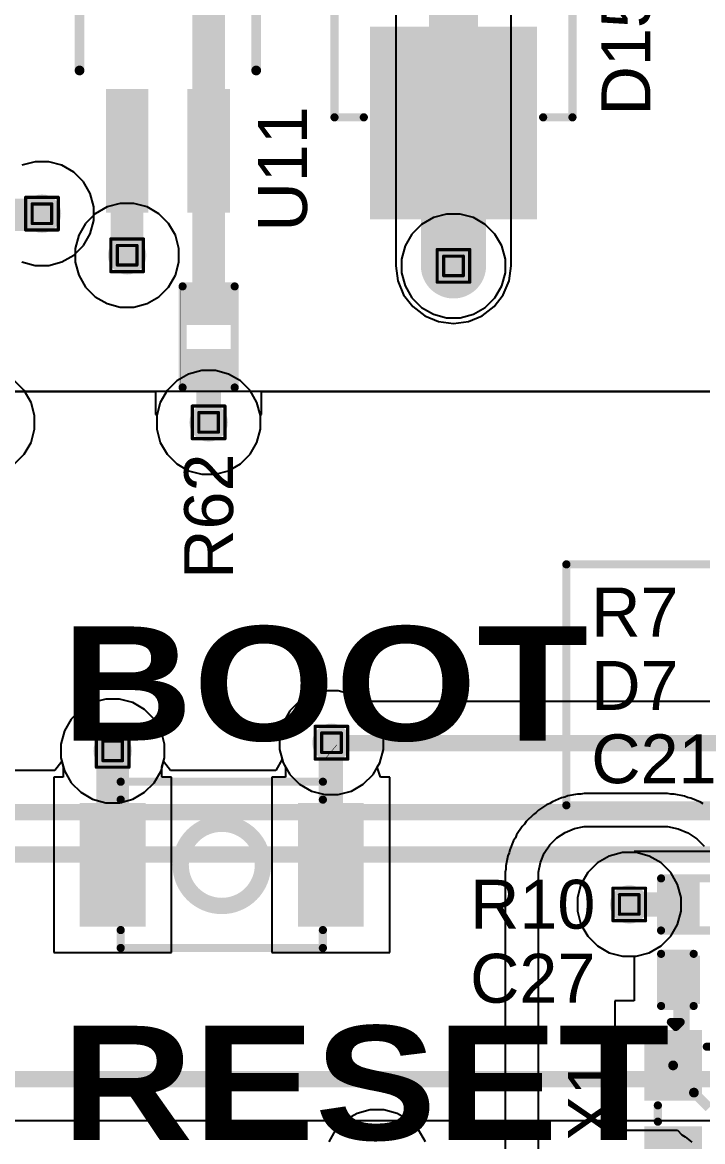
# Model space of a CAD drawing. Header units: inches. Extents: x -5 to 230, y -4 to 159.
# Drawn here: x 6.49 to 17.09, y 35.81 to 53.25 of the extents above; entities that cross this region are included whole.
import ezdxf

# ---------------------------------------------------------------- set-up
doc = ezdxf.new("R2010")
doc.units = ezdxf.units.IN
for name, color, linetype in [('Bottom Layer', 5, 'Continuous'), ('Drill Drawing', 1, 'Continuous'), ('Layer 1', 16, 'Continuous'), ('Layer 2', 76, 'Continuous'), ('Top Layer', 1, 'Continuous'), ('Top Overlay', 2, 'Continuous'), ('Top Paste', 8, 'Continuous'), ('Top Solder', 216, 'Continuous'), ('Via Holes', 16, 'Continuous')]:
    doc.layers.add(name, color=color, linetype=linetype)
doc.styles.add('Arial', font='', dxfattribs={"height": 0.2})
doc.styles.add('Arial Black_Bold', font='', dxfattribs={"height": 0.2})
doc.styles.get('Arial').set_extended_font_data('Arial')
doc.styles.get('Arial Black_Bold').set_extended_font_data('Arial Black', bold=True)

# ---------------------------------------------------------------- blocks, each defined once
blk = doc.blocks.new('SMD2016_4P_48')
at = {"layer": 'Top Layer'}
for points in [[(-1.25, 0.2), (-1.25, 1), (-0.25, 1), (-0.25, 0.2)], [(0.25, 0.2), (0.25, 1), (1.25, 1), (1.25, 0.2)], [(-1.25, -1), (-1.25, -0.2), (-0.25, -0.2), (-0.25, -1)], [(0.25, -1), (0.25, -0.2), (1.25, -0.2), (1.25, -1)]]:
    blk.add_hatch(color=1, dxfattribs=at).paths.add_polyline_path(points)
at = {"layer": 'Top Paste'}
for points in [[(-1.25, 0.2), (-1.25, 1), (-0.25, 1), (-0.25, 0.2)], [(0.25, 0.2), (0.25, 1), (1.25, 1), (1.25, 0.2)], [(-1.25, -1), (-1.25, -0.2), (-0.25, -0.2), (-0.25, -1)], [(0.25, -1), (0.25, -0.2), (1.25, -0.2), (1.25, -1)]]:
    blk.add_hatch(color=8, dxfattribs=at).paths.add_polyline_path(points)
at = {"layer": 'Top Solder'}
for points in [[(-1.301, 0.149), (-1.301, 1.051), (-0.199, 1.051), (-0.199, 0.149)], [(0.199, 0.149), (0.199, 1.051), (1.301, 1.051), (1.301, 0.149)], [(-1.301, -1.051), (-1.301, -0.149), (-0.199, -0.149), (-0.199, -1.051)], [(0.199, -1.051), (0.199, -0.149), (1.301, -0.149), (1.301, -1.051)]]:
    blk.add_hatch(color=216, dxfattribs=at).paths.add_polyline_path(points)
at = {"layer": 'Top Overlay', "const_width": 0.127}
for points in [[(0.127, 0.838), (-0.127, 0.838)], [(-1.041, -0.076), (-1.041, 0.076)], [(1.041, -0.076), (1.041, 0.076)], [(-1.349, -0.559), (-1.425, -0.483)], [(-1.425, -0.635), (-1.425, -0.483)], [(-1.425, -0.635), (-1.349, -0.559)], [(0.127, -0.838), (-0.127, -0.838)]]:
    blk.add_lwpolyline(points, dxfattribs=at)
at = {"layer": 'Top Overlay', "const_width": 0.0635}
for points in [[(-0.159, 0.838, 1), (-0.095, 0.838, 1)], [(0.095, 0.838, 1), (0.159, 0.838, 1)], [(-1.073, 0.076, 1), (-1.01, 0.076, 1)], [(1.01, 0.076, 1), (1.073, 0.076, 1)], [(-1.073, -0.076, 1), (-1.01, -0.076, 1)], [(1.01, -0.076, 1), (1.073, -0.076, 1)], [(-1.457, -0.483, 1), (-1.393, -0.483, 1)], [(-1.457, -0.483, 1), (-1.393, -0.483, 1)], [(-1.38, -0.559, 1), (-1.317, -0.559, 1)], [(-1.38, -0.559, 1), (-1.317, -0.559, 1)], [(-1.457, -0.635, 1), (-1.393, -0.635, 1)], [(-1.457, -0.635, 1), (-1.393, -0.635, 1)], [(-0.159, -0.838, 1), (-0.095, -0.838, 1)], [(0.095, -0.838, 1), (0.159, -0.838, 1)]]:
    blk.add_lwpolyline(points, format="xyb", close=True, dxfattribs=at)
blk = doc.blocks.new('SOIC_4_175____65')
at = {"layer": 'Top Layer'}
for points in [[(-2.31, 0.915), (-2.31, 0.355), (-4.137, 0.355), (-4.137, 0.915)], [(4.137, 0.915), (4.137, 0.355), (2.31, 0.355), (2.31, 0.915)], [(-2.31, -0.355), (-2.31, -0.915), (-4.137, -0.915), (-4.137, -0.355)], [(4.137, -0.355), (4.137, -0.915), (2.31, -0.915), (2.31, -0.355)]]:
    blk.add_hatch(color=1, dxfattribs=at).paths.add_polyline_path(points)
at = {"layer": 'Top Paste'}
for points in [[(-2.31, 0.915), (-2.31, 0.355), (-4.137, 0.355), (-4.137, 0.915)], [(4.137, 0.915), (4.137, 0.355), (2.31, 0.355), (2.31, 0.915)], [(-2.31, -0.355), (-2.31, -0.915), (-4.137, -0.915), (-4.137, -0.355)], [(4.137, -0.355), (4.137, -0.915), (2.31, -0.915), (2.31, -0.355)]]:
    blk.add_hatch(color=8, dxfattribs=at).paths.add_polyline_path(points)
at = {"layer": 'Top Solder'}
for points in [[(-2.259, 0.966), (-2.259, 0.304), (-4.188, 0.304), (-4.188, 0.966)], [(4.188, 0.966), (4.188, 0.304), (2.259, 0.304), (2.259, 0.966)], [(-2.259, -0.304), (-2.259, -0.966), (-4.188, -0.966), (-4.188, -0.304)], [(4.188, -0.304), (4.188, -0.966), (2.259, -0.966), (2.259, -0.304)]]:
    blk.add_hatch(color=216, dxfattribs=at).paths.add_polyline_path(points)
at = {"layer": 'Top Overlay'}
for points, const_width in [([(1.971, 1.376), (-1.971, 1.376)], 0.152), ([(-4.341, 0.66), (-4.468, 0.787)], 0.254), ([(-4.468, 0.533), (-4.468, 0.787)], 0.254), ([(-4.468, 0.533), (-4.341, 0.66)], 0.254), ([(1.971, -1.376), (-1.971, -1.376)], 0.152)]:
    blk.add_lwpolyline(points, dxfattribs=dict(at, const_width=const_width))
for points, const_width in [([(-2.009, 1.376, 1), (-1.933, 1.376, 1)], 0.0762), ([(1.933, 1.376, 1), (2.009, 1.376, 1)], 0.0762), ([(-4.532, 0.787, 1), (-4.405, 0.787, 1)], 0.127), ([(-4.532, 0.787, 1), (-4.405, 0.787, 1)], 0.127), ([(-4.405, 0.66, 1), (-4.278, 0.66, 1)], 0.127), ([(-4.405, 0.66, 1), (-4.278, 0.66, 1)], 0.127), ([(-4.532, 0.533, 1), (-4.405, 0.533, 1)], 0.127), ([(-4.532, 0.533, 1), (-4.405, 0.533, 1)], 0.127), ([(-2.009, -1.376, 1), (-1.933, -1.376, 1)], 0.0762), ([(1.933, -1.376, 1), (2.009, -1.376, 1)], 0.0762)]:
    blk.add_lwpolyline(points, format="xyb", close=True, dxfattribs=dict(at, const_width=const_width))
blk = doc.blocks.new('B3U_1000P_77')
at = {"layer": 'Top Layer'}
for points in [[(-2.11, 0.86), (-1.29, 0.86), (-1.29, -0.86), (-2.11, -0.86)], [(1.29, 0.86), (2.11, 0.86), (2.11, -0.86), (1.29, -0.86)]]:
    blk.add_hatch(color=1, dxfattribs=at).paths.add_polyline_path(points)
at = {"layer": 'Top Paste'}
for points in [[(-2.11, 0.86), (-1.29, 0.86), (-1.29, -0.86), (-2.11, -0.86)], [(1.29, 0.86), (2.11, 0.86), (2.11, -0.86), (1.29, -0.86)]]:
    blk.add_hatch(color=8, dxfattribs=at).paths.add_polyline_path(points)
at = {"layer": 'Top Solder'}
for points in [[(-2.212, 0.962), (-1.188, 0.962), (-1.188, -0.962), (-2.212, -0.962)], [(1.188, 0.962), (2.212, 0.962), (2.212, -0.962), (1.188, -0.962)]]:
    blk.add_hatch(color=216, dxfattribs=at).paths.add_polyline_path(points)
at = {"layer": 'Top Overlay', "const_width": 0.127}
for points in [[(1.575, 1.295), (-1.575, 1.295)], [(-1.575, 1.295), (-1.575, 1.016)], [(1.575, 1.295), (1.575, 1.016)], [(-1.575, -1.016), (-1.575, -1.295)], [(1.575, -1.016), (1.575, -1.295)], [(1.575, -1.295), (-1.575, -1.295)]]:
    blk.add_lwpolyline(points, dxfattribs=at)
at = {"layer": 'Top Overlay'}
for points, const_width in [([(-1.607, 1.295, 1), (-1.543, 1.295, 1)], 0.0635), ([(-1.607, 1.295, 1), (-1.543, 1.295, 1)], 0.0635), ([(1.543, 1.295, 1), (1.607, 1.295, 1)], 0.0635), ([(1.543, 1.295, 1), (1.607, 1.295, 1)], 0.0635), ([(-1.607, 1.016, 1), (-1.543, 1.016, 1)], 0.0635), ([(1.543, 1.016, 1), (1.607, 1.016, 1)], 0.0635), ([(0.641, 0, 1), (-0.641, 0, 1)], 0.254), ([(-0.705, 0, 1), (-0.578, 0, 1)], 0.127), ([(0.578, 0, 1), (0.705, 0, 1)], 0.127), ([(-1.607, -1.016, 1), (-1.543, -1.016, 1)], 0.0635), ([(1.543, -1.016, 1), (1.607, -1.016, 1)], 0.0635), ([(-1.607, -1.295, 1), (-1.543, -1.295, 1)], 0.0635), ([(-1.607, -1.295, 1), (-1.543, -1.295, 1)], 0.0635), ([(1.543, -1.295, 1), (1.607, -1.295, 1)], 0.0635), ([(1.543, -1.295, 1), (1.607, -1.295, 1)], 0.0635)]:
    blk.add_lwpolyline(points, format="xyb", close=True, dxfattribs=dict(at, const_width=const_width))
blk = doc.blocks.new('R___0402_118')
at = {"layer": 'Top Layer'}
for points in [[(-0.699, -0.318), (-0.699, 0.317), (-0.241, 0.317), (-0.241, -0.318)], [(0.241, -0.318), (0.241, 0.317), (0.699, 0.317), (0.699, -0.318)]]:
    blk.add_hatch(color=1, dxfattribs=at).paths.add_polyline_path(points)
at = {"layer": 'Top Paste'}
for points in [[(-0.699, -0.318), (-0.699, 0.317), (-0.241, 0.317), (-0.241, -0.318)], [(0.241, -0.318), (0.241, 0.317), (0.699, 0.317), (0.699, -0.318)]]:
    blk.add_hatch(color=8, dxfattribs=at).paths.add_polyline_path(points)
at = {"layer": 'Top Solder'}
for points in [[(-0.754, -0.373), (-0.754, 0.373), (-0.186, 0.373), (-0.186, -0.373)], [(0.186, -0.373), (0.186, 0.373), (0.754, 0.373), (0.754, -0.373)]]:
    blk.add_hatch(color=216, dxfattribs=at).paths.add_polyline_path(points)
at = {"layer": 'Top Overlay'}
for points, const_width in [([(0.787, 0.406), (-0.787, 0.406)], 0.127), ([(-0.787, -0.406), (-0.787, 0.406)], 0.127), ([(0.787, -0.406), (0.787, 0.406)], 0.127), ([(0.787, -0.406), (-0.787, -0.406)], 0.127), ([(0.813, -0.432), (-0.813, -0.432)], 0.00323)]:
    blk.add_lwpolyline(points, dxfattribs=dict(at, const_width=const_width))
for points, const_width in [([(-0.819, 0.406, 1), (-0.756, 0.406, 1)], 0.0635), ([(-0.819, 0.406, 1), (-0.756, 0.406, 1)], 0.0635), ([(0.756, 0.406, 1), (0.819, 0.406, 1)], 0.0635), ([(0.756, 0.406, 1), (0.819, 0.406, 1)], 0.0635), ([(-0.819, -0.406, 1), (-0.756, -0.406, 1)], 0.0635), ([(-0.819, -0.406, 1), (-0.756, -0.406, 1)], 0.0635), ([(0.756, -0.406, 1), (0.819, -0.406, 1)], 0.0635), ([(0.756, -0.406, 1), (0.819, -0.406, 1)], 0.0635), ([(-0.814, -0.432, 1), (-0.812, -0.432, 1)], 0.00161), ([(0.812, -0.432, 1), (0.814, -0.432, 1)], 0.00161)]:
    blk.add_lwpolyline(points, format="xyb", close=True, dxfattribs=dict(at, const_width=const_width))
blk = doc.blocks.new('R___0402_170')
at = {"layer": 'Top Layer'}
for points in [[(-0.699, -0.318), (-0.699, 0.318), (-0.241, 0.318), (-0.241, -0.318)], [(0.241, -0.318), (0.241, 0.318), (0.699, 0.318), (0.699, -0.318)]]:
    blk.add_hatch(color=1, dxfattribs=at).paths.add_polyline_path(points)
at = {"layer": 'Top Paste'}
for points in [[(-0.699, -0.318), (-0.699, 0.318), (-0.241, 0.318), (-0.241, -0.318)], [(0.241, -0.318), (0.241, 0.318), (0.699, 0.318), (0.699, -0.318)]]:
    blk.add_hatch(color=8, dxfattribs=at).paths.add_polyline_path(points)
at = {"layer": 'Top Solder'}
for points in [[(-0.754, -0.373), (-0.754, 0.373), (-0.186, 0.373), (-0.186, -0.373)], [(0.186, -0.373), (0.186, 0.373), (0.754, 0.373), (0.754, -0.373)]]:
    blk.add_hatch(color=216, dxfattribs=at).paths.add_polyline_path(points)
at = {"layer": 'Top Overlay'}
for points, const_width in [([(0.787, 0.406), (-0.787, 0.406)], 0.127), ([(-0.787, 0.406), (-0.787, -0.406)], 0.127), ([(0.787, 0.406), (0.787, -0.406)], 0.127), ([(0.787, -0.406), (-0.787, -0.406)], 0.127), ([(0.813, -0.432), (-0.813, -0.432)], 0.00323)]:
    blk.add_lwpolyline(points, dxfattribs=dict(at, const_width=const_width))
for points, const_width in [([(-0.819, 0.406, 1), (-0.756, 0.406, 1)], 0.0635), ([(-0.819, 0.406, 1), (-0.756, 0.406, 1)], 0.0635), ([(0.756, 0.406, 1), (0.819, 0.406, 1)], 0.0635), ([(0.756, 0.406, 1), (0.819, 0.406, 1)], 0.0635), ([(-0.819, -0.406, 1), (-0.756, -0.406, 1)], 0.0635), ([(-0.819, -0.406, 1), (-0.756, -0.406, 1)], 0.0635), ([(0.756, -0.406, 1), (0.819, -0.406, 1)], 0.0635), ([(0.756, -0.406, 1), (0.819, -0.406, 1)], 0.0635), ([(-0.814, -0.432, 1), (-0.812, -0.432, 1)], 0.00161), ([(0.812, -0.432, 1), (0.814, -0.432, 1)], 0.00161)]:
    blk.add_lwpolyline(points, format="xyb", close=True, dxfattribs=dict(at, const_width=const_width))
blk = doc.blocks.new('SMB__206')
at = {"layer": 'Top Layer'}
for points in [[(-3.7, -1.2), (-3.7, 1.2), (-0.9, 1.2), (-0.9, -1.2)], [(0.9, -1.2), (0.9, 1.2), (3.7, 1.2), (3.7, -1.2)]]:
    blk.add_hatch(color=1, dxfattribs=at).paths.add_polyline_path(points)
at = {"layer": 'Top Overlay'}
for points in [[(2.59, 1.245), (4.826, 1.245), (4.826, 1.905), (2.59, 1.905)], [(3.733, -1.651), (4.826, -1.651), (4.826, 1.346), (3.733, 1.346)], [(2.59, -1.905), (4.826, -1.905), (4.826, -1.245), (2.59, -1.245)]]:
    blk.add_hatch(color=2, dxfattribs=at).paths.add_polyline_path(points)
at = {"layer": 'Top Paste'}
for points in [[(-3.7, -1.2), (-3.7, 1.2), (-0.9, 1.2), (-0.9, -1.2)], [(0.9, -1.2), (0.9, 1.2), (3.7, 1.2), (3.7, -1.2)]]:
    blk.add_hatch(color=8, dxfattribs=at).paths.add_polyline_path(points)
at = {"layer": 'Top Solder'}
for points in [[(-3.802, -1.302), (-3.802, 1.302), (-0.798, 1.302), (-0.798, -1.302)], [(0.798, -1.302), (0.798, 1.302), (3.802, 1.302), (3.802, -1.302)]]:
    blk.add_hatch(color=216, dxfattribs=at).paths.add_polyline_path(points)
at = {"layer": 'Top Overlay', "const_width": 0.127}
for points in [[(-2.21, 1.854), (-2.21, 1.397)], [(-2.21, 1.854), (2.591, 1.854)], [(-2.21, -1.397), (-2.21, -1.854)], [(-2.21, -1.854), (2.591, -1.854)]]:
    blk.add_lwpolyline(points, dxfattribs=at)
at = {"layer": 'Top Overlay', "const_width": 0.0635}
for points in [[(-2.242, 1.854, 1), (-2.178, 1.854, 1)], [(-2.242, 1.854, 1), (-2.178, 1.854, 1)], [(2.559, 1.854, 1), (2.623, 1.854, 1)], [(-2.242, 1.397, 1), (-2.178, 1.397, 1)], [(-2.242, -1.397, 1), (-2.178, -1.397, 1)], [(-2.242, -1.854, 1), (-2.178, -1.854, 1)], [(-2.242, -1.854, 1), (-2.178, -1.854, 1)], [(2.559, -1.854, 1), (2.623, -1.854, 1)]]:
    blk.add_lwpolyline(points, format="xyb", close=True, dxfattribs=at)
blk = doc.blocks.new('C___0402_236')
at = {"layer": 'Top Layer'}
for points in [[(-0.699, -0.318), (-0.699, 0.318), (-0.241, 0.318), (-0.241, -0.318)], [(0.241, -0.318), (0.241, 0.318), (0.699, 0.318), (0.699, -0.318)]]:
    blk.add_hatch(color=1, dxfattribs=at).paths.add_polyline_path(points)
at = {"layer": 'Top Paste'}
for points in [[(-0.699, -0.318), (-0.699, 0.318), (-0.241, 0.318), (-0.241, -0.318)], [(0.241, -0.318), (0.241, 0.318), (0.699, 0.318), (0.699, -0.318)]]:
    blk.add_hatch(color=8, dxfattribs=at).paths.add_polyline_path(points)
at = {"layer": 'Top Solder'}
for points in [[(-0.758, -0.377), (-0.758, 0.377), (-0.181, 0.377), (-0.181, -0.377)], [(0.181, -0.377), (0.181, 0.377), (0.758, 0.377), (0.758, -0.377)]]:
    blk.add_hatch(color=216, dxfattribs=at).paths.add_polyline_path(points)
at = {"layer": 'Top Overlay', "const_width": 0.127}
for points in [[(-0.787, 0.406), (-0.787, -0.406)], [(-0.279, 0.406), (-0.787, 0.406)], [(0.787, 0.406), (0.279, 0.406)], [(0.787, 0.406), (0.787, -0.406)], [(-0.279, -0.406), (-0.787, -0.406)], [(0.787, -0.406), (0.279, -0.406)]]:
    blk.add_lwpolyline(points, dxfattribs=at)
at = {"layer": 'Top Overlay', "const_width": 0.0635}
for points in [[(-0.819, 0.406, 1), (-0.756, 0.406, 1)], [(-0.819, 0.406, 1), (-0.756, 0.406, 1)], [(-0.311, 0.406, 1), (-0.248, 0.406, 1)], [(0.248, 0.406, 1), (0.311, 0.406, 1)], [(0.756, 0.406, 1), (0.819, 0.406, 1)], [(0.756, 0.406, 1), (0.819, 0.406, 1)], [(-0.819, -0.406, 1), (-0.756, -0.406, 1)], [(-0.819, -0.406, 1), (-0.756, -0.406, 1)], [(-0.311, -0.406, 1), (-0.248, -0.406, 1)], [(0.248, -0.406, 1), (0.311, -0.406, 1)], [(0.756, -0.406, 1), (0.819, -0.406, 1)], [(0.756, -0.406, 1), (0.819, -0.406, 1)]]:
    blk.add_lwpolyline(points, format="xyb", close=True, dxfattribs=at)

msp = doc.modelspace()

# ---------------------------------------------------------------- hatches: boundary and pattern name
at = {"layer": 'Bottom Layer'}
h = msp.add_hatch(color=5, dxfattribs=at)
edge = h.paths.add_edge_path()
edge.add_arc((6.792, 50.268), 0.3, 0, 360)
h = msp.add_hatch(color=5, dxfattribs=at)
edge = h.paths.add_edge_path()
edge.add_arc((8.119, 49.619), 0.3, 0, 360)
h = msp.add_hatch(color=5, dxfattribs=at)
edge = h.paths.add_edge_path()
edge.add_arc((13.204, 49.454), 0.3, 0, 360)
h = msp.add_hatch(color=5, dxfattribs=at)
edge = h.paths.add_edge_path()
edge.add_arc((9.389, 47.015), 0.3, 0, 360)
h = msp.add_hatch(color=5, dxfattribs=at)
edge = h.paths.add_edge_path()
edge.add_arc((11.303, 42.024), 0.3, 0, 360)
h = msp.add_hatch(color=5, dxfattribs=at)
edge = h.paths.add_edge_path()
edge.add_arc((7.894, 41.897), 0.3, 0, 360)
h = msp.add_hatch(color=5, dxfattribs=at)
edge = h.paths.add_edge_path()
edge.add_arc((15.942, 39.504), 0.3, 0, 360)
at = {"layer": 'Layer 1'}
h = msp.add_hatch(color=16, dxfattribs=at)
edge = h.paths.add_edge_path()
edge.add_arc((6.792, 50.268), 0.3, 0, 360)
h = msp.add_hatch(color=16, dxfattribs=at)
edge = h.paths.add_edge_path()
edge.add_arc((8.119, 49.619), 0.3, 0, 360)
h = msp.add_hatch(color=16, dxfattribs=at)
edge = h.paths.add_edge_path()
edge.add_arc((13.204, 49.454), 0.3, 0, 360)
h = msp.add_hatch(color=16, dxfattribs=at)
edge = h.paths.add_edge_path()
edge.add_arc((9.389, 47.015), 0.3, 0, 360)
h = msp.add_hatch(color=16, dxfattribs=at)
edge = h.paths.add_edge_path()
edge.add_arc((11.303, 42.024), 0.3, 0, 360)
h = msp.add_hatch(color=16, dxfattribs=at)
edge = h.paths.add_edge_path()
edge.add_arc((7.894, 41.897), 0.3, 0, 360)
h = msp.add_hatch(color=16, dxfattribs=at)
edge = h.paths.add_edge_path()
edge.add_arc((15.942, 39.504), 0.3, 0, 360)
at = {"layer": 'Layer 2'}
h = msp.add_hatch(color=76, dxfattribs=at)
edge = h.paths.add_edge_path()
edge.add_arc((6.792, 50.268), 0.3, 0, 360)
h = msp.add_hatch(color=76, dxfattribs=at)
edge = h.paths.add_edge_path()
edge.add_arc((8.119, 49.619), 0.3, 0, 360)
h = msp.add_hatch(color=76, dxfattribs=at)
edge = h.paths.add_edge_path()
edge.add_arc((13.204, 49.454), 0.3, 0, 360)
h = msp.add_hatch(color=76, dxfattribs=at)
edge = h.paths.add_edge_path()
edge.add_arc((9.389, 47.015), 0.3, 0, 360)
h = msp.add_hatch(color=76, dxfattribs=at)
edge = h.paths.add_edge_path()
edge.add_arc((11.303, 42.024), 0.3, 0, 360)
h = msp.add_hatch(color=76, dxfattribs=at)
edge = h.paths.add_edge_path()
edge.add_arc((7.894, 41.897), 0.3, 0, 360)
h = msp.add_hatch(color=76, dxfattribs=at)
edge = h.paths.add_edge_path()
edge.add_arc((15.942, 39.504), 0.3, 0, 360)
at = {"layer": 'Top Layer'}
h = msp.add_hatch(color=1, dxfattribs=at)
edge = h.paths.add_edge_path()
edge.add_arc((6.792, 50.268), 0.3, 0, 360)
h = msp.add_hatch(color=1, dxfattribs=at)
edge = h.paths.add_edge_path()
edge.add_arc((8.119, 49.619), 0.3, 0, 360)
h = msp.add_hatch(color=1, dxfattribs=at)
edge = h.paths.add_edge_path()
edge.add_arc((13.204, 49.454), 0.3, 0, 360)
h = msp.add_hatch(color=1, dxfattribs=at)
edge = h.paths.add_edge_path()
edge.add_arc((9.389, 47.015), 0.3, 0, 360)
h = msp.add_hatch(color=1, dxfattribs=at)
edge = h.paths.add_edge_path()
edge.add_arc((11.303, 42.024), 0.3, 0, 360)
h = msp.add_hatch(color=1, dxfattribs=at)
edge = h.paths.add_edge_path()
edge.add_arc((7.894, 41.897), 0.3, 0, 360)
h = msp.add_hatch(color=1, dxfattribs=at)
edge = h.paths.add_edge_path()
edge.add_arc((15.942, 39.504), 0.3, 0, 360)
at = {"layer": 'Via Holes'}
h = msp.add_hatch(color=7, dxfattribs=at)
edge = h.paths.add_edge_path()
edge.add_arc((6.792, 50.268), 0.15, 0, 360)
h = msp.add_hatch(color=7, dxfattribs=at)
edge = h.paths.add_edge_path()
edge.add_arc((8.119, 49.619), 0.15, 0, 360)
h = msp.add_hatch(color=7, dxfattribs=at)
edge = h.paths.add_edge_path()
edge.add_arc((13.204, 49.454), 0.15, 0, 360)
h = msp.add_hatch(color=7, dxfattribs=at)
edge = h.paths.add_edge_path()
edge.add_arc((9.389, 47.015), 0.15, 0, 360)
h = msp.add_hatch(color=7, dxfattribs=at)
edge = h.paths.add_edge_path()
edge.add_arc((7.894, 41.897), 0.15, 0, 360)
h = msp.add_hatch(color=7, dxfattribs=at)
edge = h.paths.add_edge_path()
edge.add_arc((11.303, 42.024), 0.15, 0, 360)
h = msp.add_hatch(color=7, dxfattribs=at)
edge = h.paths.add_edge_path()
edge.add_arc((15.942, 39.504), 0.15, 0, 360)

# ---------------------------------------------------------------- linework, layer by layer
at = {"layer": 'Bottom Layer'}
for p, q in [((12.307, 64.876), (12.307, 49.454)), ((14.1, 49.454), (14.1, 64.876)), ((6.686, 51.076), (6.48, 51.021)), ((6.898, 51.076), (6.686, 51.076)), ((7.104, 51.021), (6.898, 51.076)), ((7.288, 50.914), (7.104, 51.021)), ((7.439, 50.764), (7.288, 50.914)), ((7.545, 50.58), (7.439, 50.764)), ((7.6, 50.374), (7.545, 50.58)), ((7.6, 50.161), (7.6, 50.374)), ((7.545, 49.956), (7.6, 50.161)), ((7.439, 49.772), (7.545, 49.956)), ((7.288, 49.621), (7.439, 49.772)), ((7.104, 49.515), (7.288, 49.621)), ((6.48, 49.515), (6.686, 49.46)), ((6.686, 49.46), (6.898, 49.46)), ((6.898, 49.46), (7.104, 49.515)), ((12.307, 49.454), (12.338, 49.222)), ((14.07, 49.222), (14.1, 49.454)), ((12.338, 49.222), (12.427, 49.005)), ((13.98, 49.005), (14.07, 49.222)), ((12.427, 49.005), (12.57, 48.82)), ((13.838, 48.82), (13.98, 49.005)), ((12.57, 48.82), (12.755, 48.677)), ((12.755, 48.677), (12.972, 48.588)), ((13.436, 48.588), (13.652, 48.677)), ((13.652, 48.677), (13.838, 48.82)), ((12.972, 48.588), (13.204, 48.557)), ((13.204, 48.557), (13.436, 48.588)), ((9.283, 47.823), (9.077, 47.768)), ((9.495, 47.823), (9.283, 47.823)), ((9.701, 47.768), (9.495, 47.823)), ((8.893, 47.662), (8.742, 47.512)), ((9.077, 47.768), (8.893, 47.662)), ((9.885, 47.662), (9.701, 47.768)), ((10.035, 47.512), (9.885, 47.662)), ((8.742, 47.512), (8.636, 47.327)), ((10.142, 47.327), (10.035, 47.512)), ((8.636, 47.327), (8.581, 47.122)), ((10.197, 47.122), (10.142, 47.327)), ((8.581, 47.122), (8.581, 46.909)), ((10.197, 46.909), (10.197, 47.122)), ((8.581, 46.909), (8.636, 46.704)), ((10.142, 46.704), (10.197, 46.909)), ((8.636, 46.704), (8.742, 46.519)), ((10.035, 46.519), (10.142, 46.704)), ((8.742, 46.519), (8.893, 46.369)), ((9.885, 46.369), (10.035, 46.519)), ((8.893, 46.369), (9.077, 46.262)), ((9.077, 46.262), (9.283, 46.207)), ((9.495, 46.207), (9.701, 46.262)), ((9.701, 46.262), (9.885, 46.369)), ((9.283, 46.207), (9.495, 46.207)), ((10.991, 42.777), (10.807, 42.671)), ((11.197, 42.832), (10.991, 42.777)), ((11.409, 42.832), (11.197, 42.832)), ((11.615, 42.777), (11.409, 42.832)), ((11.799, 42.671), (11.615, 42.777)), ((7.582, 42.65), (7.398, 42.544)), ((7.787, 42.705), (7.582, 42.65)), ((8, 42.705), (7.787, 42.705)), ((8.206, 42.65), (8, 42.705)), ((8.39, 42.544), (8.206, 42.65)), ((10.807, 42.671), (10.656, 42.52)), ((11.804, 42.666), (11.799, 42.671)), ((18.207, 42.666), (11.804, 42.666)), ((7.247, 42.393), (7.141, 42.209)), ((7.398, 42.544), (7.247, 42.393)), ((8.54, 42.393), (8.39, 42.544)), ((8.647, 42.209), (8.54, 42.393)), ((10.656, 42.52), (10.55, 42.336)), ((7.141, 42.209), (7.086, 42.004)), ((8.702, 42.004), (8.647, 42.209)), ((10.55, 42.336), (10.495, 42.131)), ((10.495, 42.131), (10.495, 41.918)), ((7.086, 42.004), (7.086, 41.791)), ((8.702, 41.791), (8.702, 42.004)), ((10.495, 41.918), (10.535, 41.768)), ((7.102, 41.731), (6.993, 41.59)), ((7.086, 41.791), (7.102, 41.731)), ((8.686, 41.731), (8.702, 41.791)), ((8.794, 41.59), (8.686, 41.731)), ((10.535, 41.768), (10.437, 41.59)), ((6.993, 41.59), (5.511, 41.59)), ((10.437, 41.59), (8.794, 41.59)), ((4.491, 36.136), (24.509, 36.136))]:
    msp.add_line(p, q, dxfattribs=at)
for points, const_width in [([(13.204, 49.454), (13.204, 64.876)], 0.762), ([(11.309, 42.019), (25.157, 42.019)], 0.254), ([(11.303, 41.897), (11.309, 41.892)], 0.254), ([(5.031, 40.943), (25.151, 40.943)], 0.254), ([(5.61, 40.281), (24.485, 40.281)], 0.254), ([(4.491, 36.783), (25.152, 36.783)], 0.254)]:
    msp.add_lwpolyline(points, dxfattribs=dict(at, const_width=const_width))
for points, const_width in [([(13.013, 49.454, 1), (13.394, 49.454, 1)], 0.381), ([(11.245, 42.019, 1), (11.372, 42.019, 1)], 0.127), ([(11.239, 41.897, 1), (11.367, 41.897, 1)], 0.127), ([(11.245, 41.892, 1), (11.372, 41.892, 1)], 0.127)]:
    msp.add_lwpolyline(points, format="xyb", close=True, dxfattribs=dict(at, const_width=const_width))
at = {"layer": 'Drill Drawing', "const_width": 0.0508}
for points in [[(6.538, 50.522), (7.046, 50.522)], [(6.538, 50.014), (6.538, 50.522)], [(6.64, 50.42), (6.944, 50.42)], [(6.64, 50.115), (6.64, 50.42)], [(6.944, 50.115), (6.944, 50.42)], [(7.046, 50.014), (7.046, 50.522)], [(6.64, 50.115), (6.944, 50.115)], [(6.538, 50.014), (7.046, 50.014)], [(7.865, 49.873), (8.373, 49.873)], [(7.865, 49.365), (7.865, 49.873)], [(8.373, 49.365), (8.373, 49.873)], [(7.966, 49.772), (8.271, 49.772)], [(7.966, 49.467), (7.966, 49.772)], [(8.271, 49.467), (8.271, 49.772)], [(12.95, 49.708), (13.458, 49.708)], [(12.95, 49.2), (12.95, 49.708)], [(13.458, 49.2), (13.458, 49.708)], [(13.051, 49.606), (13.356, 49.606)], [(13.051, 49.301), (13.051, 49.606)], [(13.356, 49.301), (13.356, 49.606)], [(7.865, 49.365), (8.373, 49.365)], [(7.966, 49.467), (8.271, 49.467)], [(12.95, 49.2), (13.458, 49.2)], [(13.051, 49.301), (13.356, 49.301)], [(9.135, 47.269), (9.643, 47.269)], [(9.135, 46.761), (9.135, 47.269)], [(9.643, 46.761), (9.643, 47.269)], [(9.236, 47.168), (9.541, 47.168)], [(9.236, 46.863), (9.236, 47.168)], [(9.541, 46.863), (9.541, 47.168)], [(9.135, 46.761), (9.643, 46.761)], [(9.236, 46.863), (9.541, 46.863)], [(11.049, 42.278), (11.557, 42.278)], [(11.049, 41.77), (11.049, 42.278)], [(11.557, 41.77), (11.557, 42.278)], [(7.64, 42.151), (8.148, 42.151)], [(7.64, 41.643), (7.64, 42.151)], [(7.741, 42.05), (8.046, 42.05)], [(7.741, 41.745), (7.741, 42.05)], [(8.046, 41.745), (8.046, 42.05)], [(8.148, 41.643), (8.148, 42.151)], [(11.151, 42.177), (11.455, 42.177)], [(11.151, 41.872), (11.151, 42.177)], [(11.455, 41.872), (11.455, 42.177)], [(11.151, 41.872), (11.455, 41.872)], [(7.741, 41.745), (8.046, 41.745)], [(11.049, 41.77), (11.557, 41.77)], [(7.64, 41.643), (8.148, 41.643)], [(15.688, 39.758), (16.196, 39.758)], [(15.688, 39.25), (15.688, 39.758)], [(16.196, 39.25), (16.196, 39.758)], [(15.79, 39.656), (16.095, 39.656)], [(15.79, 39.352), (15.79, 39.656)], [(16.095, 39.352), (16.095, 39.656)], [(15.688, 39.25), (16.196, 39.25)], [(15.79, 39.352), (16.095, 39.352)]]:
    msp.add_lwpolyline(points, dxfattribs=at)
at = {"layer": 'Drill Drawing', "const_width": 0.0254}
for points in [[(6.525, 50.522, 1), (6.551, 50.522, 1)], [(6.525, 50.522, 1), (6.551, 50.522, 1)], [(6.627, 50.42, 1), (6.652, 50.42, 1)], [(6.627, 50.42, 1), (6.652, 50.42, 1)], [(6.932, 50.42, 1), (6.957, 50.42, 1)], [(6.932, 50.42, 1), (6.957, 50.42, 1)], [(7.033, 50.522, 1), (7.059, 50.522, 1)], [(7.033, 50.522, 1), (7.059, 50.522, 1)], [(6.627, 50.115, 1), (6.652, 50.115, 1)], [(6.627, 50.115, 1), (6.652, 50.115, 1)], [(6.932, 50.115, 1), (6.957, 50.115, 1)], [(6.932, 50.115, 1), (6.957, 50.115, 1)], [(6.525, 50.014, 1), (6.551, 50.014, 1)], [(6.525, 50.014, 1), (6.551, 50.014, 1)], [(7.033, 50.014, 1), (7.059, 50.014, 1)], [(7.033, 50.014, 1), (7.059, 50.014, 1)], [(7.852, 49.873, 1), (7.878, 49.873, 1)], [(7.852, 49.873, 1), (7.878, 49.873, 1)], [(8.36, 49.873, 1), (8.386, 49.873, 1)], [(8.36, 49.873, 1), (8.386, 49.873, 1)], [(7.954, 49.772, 1), (7.979, 49.772, 1)], [(7.954, 49.772, 1), (7.979, 49.772, 1)], [(8.259, 49.772, 1), (8.284, 49.772, 1)], [(8.259, 49.772, 1), (8.284, 49.772, 1)], [(12.937, 49.708, 1), (12.962, 49.708, 1)], [(12.937, 49.708, 1), (12.962, 49.708, 1)], [(13.445, 49.708, 1), (13.47, 49.708, 1)], [(13.445, 49.708, 1), (13.47, 49.708, 1)], [(13.039, 49.606, 1), (13.064, 49.606, 1)], [(13.039, 49.606, 1), (13.064, 49.606, 1)], [(13.343, 49.606, 1), (13.369, 49.606, 1)], [(13.343, 49.606, 1), (13.369, 49.606, 1)], [(7.852, 49.365, 1), (7.878, 49.365, 1)], [(7.852, 49.365, 1), (7.878, 49.365, 1)], [(7.954, 49.467, 1), (7.979, 49.467, 1)], [(7.954, 49.467, 1), (7.979, 49.467, 1)], [(8.259, 49.467, 1), (8.284, 49.467, 1)], [(8.259, 49.467, 1), (8.284, 49.467, 1)], [(8.36, 49.365, 1), (8.386, 49.365, 1)], [(8.36, 49.365, 1), (8.386, 49.365, 1)], [(12.937, 49.2, 1), (12.962, 49.2, 1)], [(12.937, 49.2, 1), (12.962, 49.2, 1)], [(13.039, 49.301, 1), (13.064, 49.301, 1)], [(13.039, 49.301, 1), (13.064, 49.301, 1)], [(13.343, 49.301, 1), (13.369, 49.301, 1)], [(13.343, 49.301, 1), (13.369, 49.301, 1)], [(13.445, 49.2, 1), (13.47, 49.2, 1)], [(13.445, 49.2, 1), (13.47, 49.2, 1)], [(9.122, 47.269, 1), (9.148, 47.269, 1)], [(9.122, 47.269, 1), (9.148, 47.269, 1)], [(9.63, 47.269, 1), (9.656, 47.269, 1)], [(9.63, 47.269, 1), (9.656, 47.269, 1)], [(9.224, 47.168, 1), (9.249, 47.168, 1)], [(9.224, 47.168, 1), (9.249, 47.168, 1)], [(9.529, 47.168, 1), (9.554, 47.168, 1)], [(9.529, 47.168, 1), (9.554, 47.168, 1)], [(9.122, 46.761, 1), (9.148, 46.761, 1)], [(9.122, 46.761, 1), (9.148, 46.761, 1)], [(9.224, 46.863, 1), (9.249, 46.863, 1)], [(9.224, 46.863, 1), (9.249, 46.863, 1)], [(9.529, 46.863, 1), (9.554, 46.863, 1)], [(9.529, 46.863, 1), (9.554, 46.863, 1)], [(9.63, 46.761, 1), (9.656, 46.761, 1)], [(9.63, 46.761, 1), (9.656, 46.761, 1)], [(11.036, 42.278, 1), (11.062, 42.278, 1)], [(11.036, 42.278, 1), (11.062, 42.278, 1)], [(11.544, 42.278, 1), (11.57, 42.278, 1)], [(11.544, 42.278, 1), (11.57, 42.278, 1)], [(7.627, 42.151, 1), (7.652, 42.151, 1)], [(7.627, 42.151, 1), (7.652, 42.151, 1)], [(7.729, 42.05, 1), (7.754, 42.05, 1)], [(7.729, 42.05, 1), (7.754, 42.05, 1)], [(8.033, 42.05, 1), (8.059, 42.05, 1)], [(8.033, 42.05, 1), (8.059, 42.05, 1)], [(8.135, 42.151, 1), (8.16, 42.151, 1)], [(8.135, 42.151, 1), (8.16, 42.151, 1)], [(11.138, 42.177, 1), (11.163, 42.177, 1)], [(11.138, 42.177, 1), (11.163, 42.177, 1)], [(11.443, 42.177, 1), (11.468, 42.177, 1)], [(11.443, 42.177, 1), (11.468, 42.177, 1)], [(11.138, 41.872, 1), (11.163, 41.872, 1)], [(11.138, 41.872, 1), (11.163, 41.872, 1)], [(11.443, 41.872, 1), (11.468, 41.872, 1)], [(11.443, 41.872, 1), (11.468, 41.872, 1)], [(7.729, 41.745, 1), (7.754, 41.745, 1)], [(7.729, 41.745, 1), (7.754, 41.745, 1)], [(8.033, 41.745, 1), (8.059, 41.745, 1)], [(8.033, 41.745, 1), (8.059, 41.745, 1)], [(11.036, 41.77, 1), (11.062, 41.77, 1)], [(11.036, 41.77, 1), (11.062, 41.77, 1)], [(11.544, 41.77, 1), (11.57, 41.77, 1)], [(11.544, 41.77, 1), (11.57, 41.77, 1)], [(7.627, 41.643, 1), (7.652, 41.643, 1)], [(7.627, 41.643, 1), (7.652, 41.643, 1)], [(8.135, 41.643, 1), (8.16, 41.643, 1)], [(8.135, 41.643, 1), (8.16, 41.643, 1)], [(15.676, 39.758, 1), (15.701, 39.758, 1)], [(15.676, 39.758, 1), (15.701, 39.758, 1)], [(16.184, 39.758, 1), (16.209, 39.758, 1)], [(16.184, 39.758, 1), (16.209, 39.758, 1)], [(15.777, 39.656, 1), (15.803, 39.656, 1)], [(15.777, 39.656, 1), (15.803, 39.656, 1)], [(16.082, 39.656, 1), (16.107, 39.656, 1)], [(16.082, 39.656, 1), (16.107, 39.656, 1)], [(15.676, 39.25, 1), (15.701, 39.25, 1)], [(15.676, 39.25, 1), (15.701, 39.25, 1)], [(15.777, 39.352, 1), (15.803, 39.352, 1)], [(15.777, 39.352, 1), (15.803, 39.352, 1)], [(16.082, 39.352, 1), (16.107, 39.352, 1)], [(16.082, 39.352, 1), (16.107, 39.352, 1)], [(16.184, 39.25, 1), (16.209, 39.25, 1)], [(16.184, 39.25, 1), (16.209, 39.25, 1)]]:
    msp.add_lwpolyline(points, format="xyb", close=True, dxfattribs=at)
at = {"layer": 'Layer 1'}
for p, q in [((6.686, 51.076), (6.48, 51.021)), ((6.898, 51.076), (6.686, 51.076)), ((7.104, 51.021), (6.898, 51.076)), ((7.288, 50.914), (7.104, 51.021)), ((7.439, 50.764), (7.288, 50.914)), ((7.545, 50.58), (7.439, 50.764)), ((7.6, 50.374), (7.545, 50.58)), ((7.6, 50.161), (7.6, 50.374)), ((13.097, 50.262), (12.892, 50.207)), ((13.31, 50.262), (13.097, 50.262)), ((13.516, 50.207), (13.31, 50.262)), ((7.545, 49.956), (7.6, 50.161)), ((12.708, 50.1), (12.557, 49.95)), ((12.892, 50.207), (12.708, 50.1)), ((13.7, 50.1), (13.516, 50.207)), ((13.85, 49.95), (13.7, 50.1)), ((7.439, 49.772), (7.545, 49.956)), ((12.557, 49.95), (12.451, 49.766)), ((13.957, 49.766), (13.85, 49.95)), ((7.288, 49.621), (7.439, 49.772)), ((12.451, 49.766), (12.396, 49.56)), ((14.012, 49.56), (13.957, 49.766)), ((7.104, 49.515), (7.288, 49.621)), ((12.396, 49.56), (12.396, 49.347)), ((14.012, 49.347), (14.012, 49.56)), ((6.48, 49.515), (6.686, 49.46)), ((6.686, 49.46), (6.898, 49.46)), ((6.898, 49.46), (7.104, 49.515)), ((12.396, 49.347), (12.451, 49.142)), ((13.957, 49.142), (14.012, 49.347)), ((12.451, 49.142), (12.557, 48.958)), ((13.85, 48.958), (13.957, 49.142)), ((12.557, 48.958), (12.708, 48.807)), ((13.7, 48.807), (13.85, 48.958)), ((12.708, 48.807), (12.892, 48.701)), ((12.892, 48.701), (13.097, 48.646)), ((13.31, 48.646), (13.516, 48.701)), ((13.516, 48.701), (13.7, 48.807)), ((13.097, 48.646), (13.31, 48.646)), ((9.283, 47.823), (9.077, 47.768)), ((9.495, 47.823), (9.283, 47.823)), ((9.701, 47.768), (9.495, 47.823)), ((8.893, 47.662), (8.742, 47.512)), ((9.077, 47.768), (8.893, 47.662)), ((9.885, 47.662), (9.701, 47.768)), ((10.035, 47.512), (9.885, 47.662)), ((8.742, 47.512), (8.636, 47.327)), ((10.142, 47.327), (10.035, 47.512)), ((8.636, 47.327), (8.581, 47.122)), ((10.197, 47.122), (10.142, 47.327)), ((8.581, 47.122), (8.581, 46.909)), ((10.197, 46.909), (10.197, 47.122)), ((8.581, 46.909), (8.636, 46.704)), ((10.142, 46.704), (10.197, 46.909)), ((8.636, 46.704), (8.742, 46.519)), ((10.035, 46.519), (10.142, 46.704)), ((8.742, 46.519), (8.893, 46.369)), ((9.885, 46.369), (10.035, 46.519)), ((8.893, 46.369), (9.077, 46.262)), ((9.077, 46.262), (9.283, 46.207)), ((9.495, 46.207), (9.701, 46.262)), ((9.701, 46.262), (9.885, 46.369)), ((9.283, 46.207), (9.495, 46.207)), ((10.991, 42.777), (10.807, 42.671)), ((11.197, 42.832), (10.991, 42.777)), ((11.409, 42.832), (11.197, 42.832)), ((11.615, 42.777), (11.409, 42.832)), ((11.799, 42.671), (11.615, 42.777)), ((7.582, 42.65), (7.398, 42.544)), ((7.787, 42.705), (7.582, 42.65)), ((8, 42.705), (7.787, 42.705)), ((8.206, 42.65), (8, 42.705)), ((8.39, 42.544), (8.206, 42.65)), ((10.807, 42.671), (10.656, 42.52)), ((11.95, 42.52), (11.799, 42.671)), ((7.247, 42.393), (7.141, 42.209)), ((7.398, 42.544), (7.247, 42.393)), ((8.54, 42.393), (8.39, 42.544)), ((8.647, 42.209), (8.54, 42.393)), ((10.656, 42.52), (10.55, 42.336)), ((12.056, 42.336), (11.95, 42.52)), ((7.141, 42.209), (7.086, 42.004)), ((8.702, 42.004), (8.647, 42.209)), ((10.55, 42.336), (10.495, 42.131)), ((12.111, 42.131), (12.056, 42.336)), ((10.495, 42.131), (10.495, 41.918)), ((12.111, 41.918), (12.111, 42.131)), ((7.086, 42.004), (7.086, 41.791)), ((8.702, 41.791), (8.702, 42.004)), ((10.495, 41.918), (10.55, 41.712)), ((12.056, 41.712), (12.111, 41.918)), ((7.086, 41.791), (7.141, 41.585)), ((8.647, 41.585), (8.702, 41.791)), ((10.55, 41.712), (10.656, 41.528)), ((11.95, 41.528), (12.056, 41.712)), ((7.141, 41.585), (7.247, 41.401)), ((8.54, 41.401), (8.647, 41.585)), ((10.656, 41.528), (10.807, 41.378)), ((11.799, 41.378), (11.95, 41.528)), ((7.247, 41.401), (7.398, 41.251)), ((8.39, 41.251), (8.54, 41.401)), ((10.807, 41.378), (10.991, 41.271)), ((11.615, 41.271), (11.799, 41.378)), ((7.398, 41.251), (7.582, 41.144)), ((8.206, 41.144), (8.39, 41.251)), ((10.991, 41.271), (11.197, 41.216)), ((11.197, 41.216), (11.409, 41.216)), ((11.409, 41.216), (11.615, 41.271)), ((14.888, 41.164), (14.745, 41.105)), ((14.938, 41.174), (14.888, 41.164)), ((14.985, 41.194), (14.938, 41.174)), ((15.138, 41.224), (14.985, 41.194)), ((15.189, 41.224), (15.138, 41.224)), ((15.239, 41.234), (15.189, 41.224)), ((15.316, 41.234), (15.239, 41.234)), ((16.457, 41.234), (15.316, 41.234)), ((15.316, 41.234), (15.316, 41.234)), ((16.54, 41.234), (16.457, 41.234)), ((16.59, 41.224), (16.54, 41.234)), ((16.641, 41.224), (16.59, 41.224)), ((16.803, 41.192), (16.641, 41.224)), ((16.85, 41.172), (16.803, 41.192)), ((16.9, 41.162), (16.85, 41.172)), ((17.053, 41.099), (16.9, 41.162)), ((7.582, 41.144), (7.787, 41.089)), ((7.787, 41.089), (8, 41.089)), ((8, 41.089), (8.206, 41.144)), ((14.655, 41.057), (14.527, 40.971)), ((14.703, 41.077), (14.655, 41.057)), ((14.745, 41.105), (14.703, 41.077)), ((17.096, 41.071), (17.053, 41.099)), ((14.448, 40.907), (14.338, 40.797)), ((14.49, 40.935), (14.448, 40.907)), ((14.527, 40.971), (14.49, 40.935)), ((14.274, 40.718), (14.188, 40.59)), ((14.31, 40.755), (14.274, 40.718)), ((14.338, 40.797), (14.31, 40.755)), ((14.943, 40.627), (15.087, 40.686)), ((15.087, 40.686), (15.239, 40.716)), ((15.239, 40.716), (15.316, 40.716)), ((15.316, 40.716), (16.457, 40.716)), ((15.316, 40.716), (15.316, 40.716)), ((16.457, 40.716), (16.54, 40.716)), ((16.54, 40.716), (16.702, 40.684)), ((16.702, 40.684), (16.855, 40.621)), ((14.14, 40.5), (14.081, 40.357)), ((14.168, 40.542), (14.14, 40.5)), ((14.188, 40.59), (14.168, 40.542)), ((14.705, 40.431), (14.814, 40.54)), ((14.814, 40.54), (14.943, 40.627)), ((16.855, 40.621), (16.993, 40.529)), ((16.993, 40.529), (17.11, 40.412)), ((14.071, 40.307), (14.051, 40.26)), ((14.081, 40.357), (14.071, 40.307)), ((14.559, 40.158), (14.618, 40.302)), ((14.618, 40.302), (14.705, 40.431)), ((14.051, 40.26), (14.021, 40.107)), ((14.529, 40.006), (14.559, 40.158)), ((14.021, 40.056), (14.011, 40.006)), ((14.011, 40.006), (14.011, 39.929)), ((14.021, 40.107), (14.021, 40.056)), ((14.529, 39.929), (14.529, 40.006)), ((14.011, 39.929), (14.011, 30.378)), ((14.529, 30.378), (14.529, 39.929))]:
    msp.add_line(p, q, dxfattribs=at)
at = {"layer": 'Layer 2'}
for p, q in [((8.013, 50.427), (7.807, 50.372)), ((8.225, 50.427), (8.013, 50.427)), ((8.431, 50.372), (8.225, 50.427)), ((7.623, 50.266), (7.472, 50.116)), ((7.807, 50.372), (7.623, 50.266)), ((8.615, 50.266), (8.431, 50.372)), ((8.765, 50.116), (8.615, 50.266)), ((13.097, 50.262), (12.892, 50.207)), ((13.31, 50.262), (13.097, 50.262)), ((13.516, 50.207), (13.31, 50.262)), ((7.472, 50.116), (7.366, 49.931)), ((8.872, 49.931), (8.765, 50.116)), ((12.708, 50.1), (12.557, 49.95)), ((12.892, 50.207), (12.708, 50.1)), ((13.7, 50.1), (13.516, 50.207)), ((13.85, 49.95), (13.7, 50.1)), ((7.366, 49.931), (7.311, 49.726)), ((8.927, 49.726), (8.872, 49.931)), ((12.557, 49.95), (12.451, 49.766)), ((13.957, 49.766), (13.85, 49.95)), ((7.311, 49.726), (7.311, 49.513)), ((8.927, 49.513), (8.927, 49.726)), ((12.451, 49.766), (12.396, 49.56)), ((14.012, 49.56), (13.957, 49.766)), ((12.396, 49.56), (12.396, 49.347)), ((14.012, 49.347), (14.012, 49.56)), ((7.311, 49.513), (7.366, 49.308)), ((8.872, 49.308), (8.927, 49.513)), ((7.366, 49.308), (7.472, 49.123)), ((8.765, 49.123), (8.872, 49.308)), ((12.396, 49.347), (12.451, 49.142)), ((13.957, 49.142), (14.012, 49.347)), ((7.472, 49.123), (7.623, 48.973)), ((8.615, 48.973), (8.765, 49.123)), ((12.451, 49.142), (12.557, 48.958)), ((13.85, 48.958), (13.957, 49.142)), ((7.623, 48.973), (7.807, 48.866)), ((7.807, 48.866), (8.013, 48.811)), ((8.225, 48.811), (8.431, 48.866)), ((8.431, 48.866), (8.615, 48.973)), ((12.557, 48.958), (12.708, 48.807)), ((13.7, 48.807), (13.85, 48.958)), ((8.013, 48.811), (8.225, 48.811)), ((12.708, 48.807), (12.892, 48.701)), ((12.892, 48.701), (13.097, 48.646)), ((13.31, 48.646), (13.516, 48.701)), ((13.516, 48.701), (13.7, 48.807)), ((13.097, 48.646), (13.31, 48.646)), ((6.517, 47.512), (6.366, 47.662)), ((6.623, 47.327), (6.517, 47.512)), ((6.678, 47.122), (6.623, 47.327)), ((6.678, 46.909), (6.678, 47.122)), ((6.623, 46.704), (6.678, 46.909)), ((6.517, 46.519), (6.623, 46.704)), ((6.366, 46.369), (6.517, 46.519)), ((10.991, 42.777), (10.807, 42.671)), ((11.197, 42.832), (10.991, 42.777)), ((11.409, 42.832), (11.197, 42.832)), ((11.615, 42.777), (11.409, 42.832)), ((11.799, 42.671), (11.615, 42.777)), ((10.807, 42.671), (10.656, 42.52)), ((11.95, 42.52), (11.799, 42.671)), ((10.656, 42.52), (10.55, 42.336)), ((12.056, 42.336), (11.95, 42.52)), ((10.55, 42.336), (10.495, 42.131)), ((12.111, 42.131), (12.056, 42.336)), ((10.495, 42.131), (10.495, 41.918)), ((12.111, 41.918), (12.111, 42.131)), ((10.495, 41.918), (10.55, 41.712)), ((12.056, 41.712), (12.111, 41.918)), ((10.55, 41.712), (10.656, 41.528)), ((11.95, 41.528), (12.056, 41.712)), ((10.656, 41.528), (10.807, 41.378)), ((11.799, 41.378), (11.95, 41.528)), ((10.807, 41.378), (10.991, 41.271)), ((11.615, 41.271), (11.799, 41.378)), ((10.991, 41.271), (11.197, 41.216)), ((11.197, 41.216), (11.409, 41.216)), ((11.409, 41.216), (11.615, 41.271)), ((15.836, 40.312), (15.63, 40.257)), ((16.049, 40.312), (15.836, 40.312)), ((16.254, 40.257), (16.049, 40.312)), ((15.446, 40.15), (15.296, 40)), ((15.63, 40.257), (15.446, 40.15)), ((16.438, 40.15), (16.254, 40.257)), ((16.589, 40), (16.438, 40.15)), ((15.296, 40), (15.189, 39.816)), ((16.695, 39.816), (16.589, 40)), ((15.189, 39.816), (15.134, 39.61)), ((16.75, 39.61), (16.695, 39.816)), ((15.134, 39.61), (15.134, 39.398)), ((16.75, 39.398), (16.75, 39.61)), ((15.134, 39.398), (15.189, 39.192)), ((16.695, 39.192), (16.75, 39.398)), ((15.189, 39.192), (15.296, 39.008)), ((16.589, 39.008), (16.695, 39.192)), ((15.296, 39.008), (15.446, 38.857)), ((16.438, 38.857), (16.589, 39.008)), ((15.446, 38.857), (15.63, 38.751)), ((15.63, 38.751), (15.836, 38.696)), ((16.049, 38.696), (16.254, 38.751)), ((16.254, 38.751), (16.438, 38.857)), ((15.836, 38.696), (16.049, 38.696)), ((11.908, 36.304), (11.702, 36.249)), ((12.121, 36.304), (11.908, 36.304)), ((12.326, 36.249), (12.121, 36.304)), ((11.518, 36.142), (11.368, 35.992)), ((11.702, 36.249), (11.518, 36.142)), ((12.51, 36.142), (12.326, 36.249)), ((12.661, 35.992), (12.51, 36.142)), ((11.368, 35.992), (11.261, 35.807)), ((12.767, 35.807), (12.661, 35.992))]:
    msp.add_line(p, q, dxfattribs=at)
at = {"layer": 'Top Layer'}
for p, q in [((23.495, 47.498), (-2.982, 47.498)), ((-2.982, 47.498), (8.563, 47.498)), ((8.563, 47.498), (8.563, 47.14)), ((10.214, 47.14), (10.214, 47.498)), ((10.214, 47.498), (21.063, 47.498)), ((8.563, 47.14), (8.567, 47.14)), ((8.567, 47.14), (8.581, 47.122)), ((8.581, 47.122), (8.581, 46.909)), ((10.197, 47.122), (10.211, 47.14)), ((10.197, 46.909), (10.197, 47.122)), ((10.211, 47.14), (10.214, 47.14)), ((8.581, 46.909), (8.636, 46.704)), ((10.142, 46.704), (10.197, 46.909)), ((8.636, 46.704), (8.742, 46.519)), ((10.035, 46.519), (10.142, 46.704)), ((8.742, 46.519), (8.893, 46.369)), ((9.885, 46.369), (10.035, 46.519)), ((8.893, 46.369), (9.077, 46.262)), ((9.077, 46.262), (9.283, 46.207)), ((9.495, 46.207), (9.701, 46.262)), ((9.701, 46.262), (9.885, 46.369)), ((9.283, 46.207), (9.495, 46.207)), ((10.991, 42.777), (10.807, 42.671)), ((11.197, 42.832), (10.991, 42.777)), ((11.409, 42.832), (11.197, 42.832)), ((11.615, 42.777), (11.409, 42.832)), ((11.799, 42.671), (11.615, 42.777)), ((7.582, 42.65), (7.398, 42.544)), ((7.787, 42.705), (7.582, 42.65)), ((8, 42.705), (7.787, 42.705)), ((8.206, 42.65), (8, 42.705)), ((8.39, 42.544), (8.206, 42.65)), ((10.807, 42.671), (10.656, 42.52)), ((11.95, 42.52), (11.799, 42.671)), ((7.247, 42.393), (7.141, 42.209)), ((7.398, 42.544), (7.247, 42.393)), ((8.54, 42.393), (8.39, 42.544)), ((8.647, 42.209), (8.54, 42.393)), ((10.656, 42.52), (10.55, 42.336)), ((12.056, 42.336), (11.95, 42.52)), ((7.141, 42.209), (7.086, 42.004)), ((8.702, 42.004), (8.647, 42.209)), ((10.55, 42.336), (10.495, 42.131)), ((12.111, 42.131), (12.056, 42.336)), ((10.495, 42.131), (10.495, 41.918)), ((12.111, 41.918), (12.111, 42.131)), ((7.086, 42.004), (7.086, 41.791)), ((8.702, 41.791), (8.702, 42.004)), ((10.495, 41.918), (10.55, 41.712)), ((12.056, 41.712), (12.111, 41.918)), ((7.086, 41.791), (7.125, 41.644)), ((8.662, 41.644), (8.702, 41.791)), ((10.55, 41.712), (10.589, 41.645)), ((12.015, 41.641), (12.056, 41.712)), ((7.125, 41.644), (7.125, 41.489)), ((8.662, 41.489), (8.662, 41.644)), ((10.589, 41.645), (10.589, 41.489)), ((12.069, 41.489), (12.015, 41.641)), ((7.125, 41.489), (6.976, 41.489)), ((6.976, 41.489), (6.976, 38.753)), ((8.812, 41.489), (8.662, 41.489)), ((8.812, 38.753), (8.812, 41.489)), ((10.589, 41.489), (10.376, 41.489)), ((10.376, 41.489), (10.376, 38.753)), ((12.212, 41.489), (12.069, 41.489)), ((12.212, 38.753), (12.212, 41.489)), ((15.836, 40.312), (15.63, 40.257)), ((16.02, 40.312), (15.836, 40.312)), ((17.493, 40.329), (16.02, 40.329)), ((16.02, 40.329), (16.02, 40.312)), ((15.446, 40.15), (15.296, 40)), ((15.63, 40.257), (15.446, 40.15)), ((15.296, 40), (15.189, 39.816)), ((15.189, 39.816), (15.134, 39.61)), ((15.134, 39.61), (15.134, 39.398)), ((15.134, 39.398), (15.189, 39.192)), ((15.189, 39.192), (15.296, 39.008)), ((15.296, 39.008), (15.446, 38.857)), ((6.976, 38.753), (8.812, 38.753)), ((10.376, 38.753), (12.212, 38.753)), ((15.446, 38.857), (15.63, 38.751)), ((15.63, 38.751), (15.836, 38.696)), ((15.836, 38.696), (16.02, 38.696)), ((16.02, 38.696), (16.02, 38.004)), ((16.02, 38.004), (15.718, 38.004)), ((15.718, 38.004), (15.718, 35.988)), ((15.718, 35.988), (16.692, 35.988)), ((16.692, 35.988), (16.763, 35.916)), ((16.763, 35.916), (16.813, 35.883)), ((16.813, 35.883), (16.918, 35.802))]:
    msp.add_line(p, q, dxfattribs=at)
for points, const_width in [([(9.389, 51.247), (9.389, 53.656)], 0.508), ([(13.204, 49.454), (13.204, 51.679)], 1.016), ([(8.119, 49.619), (8.119, 51.247)], 0.508), ([(9.389, 48.931), (9.389, 51.247)], 0.508), ([(5.916, 50.25), (6.774, 50.25)], 0.508), ([(6.774, 50.25), (6.792, 50.268)], 0.508), ([(9.389, 47.015), (9.389, 47.877)], 0.381), ([(7.894, 40.121), (7.894, 41.897)], 0.508), ([(11.294, 40.121), (11.294, 41.897)], 0.381), ([(11.294, 41.897), (11.303, 41.897)], 0.254), ([(15.942, 39.504), (16.756, 39.504)], 0.381), ([(16.756, 36.996), (16.756, 38.328)], 0.254), ([(16.626, 36.996), (16.756, 36.996)], 0.254), ([(16.626, 36.996), (16.95, 36.572)], 0.152), ([(16.95, 36.572), (17.185, 36.337)], 0.152)]:
    msp.add_lwpolyline(points, dxfattribs=dict(at, const_width=const_width))
for points, const_width in [([(12.95, 51.679, 1), (13.458, 51.679, 1)], 0.508), ([(7.992, 51.247, 1), (8.246, 51.247, 1)], 0.254), ([(9.262, 51.247, 1), (9.516, 51.247, 1)], 0.254), ([(9.262, 51.247, 1), (9.516, 51.247, 1)], 0.254), ([(6.647, 50.25, 1), (6.901, 50.25, 1)], 0.254), ([(6.647, 50.25, 1), (6.901, 50.25, 1)], 0.254), ([(6.665, 50.268, 1), (6.919, 50.268, 1)], 0.254), ([(12.95, 49.454, 1), (13.458, 49.454, 1)], 0.508), ([(7.992, 49.619, 1), (8.246, 49.619, 1)], 0.254), ([(9.262, 48.931, 1), (9.516, 48.931, 1)], 0.254), ([(9.294, 47.877, 1), (9.484, 47.877, 1)], 0.191), ([(9.294, 47.015, 1), (9.484, 47.015, 1)], 0.191), ([(7.767, 41.897, 1), (8.021, 41.897, 1)], 0.254), ([(11.198, 41.897, 1), (11.389, 41.897, 1)], 0.191), ([(11.23, 41.897, 1), (11.357, 41.897, 1)], 0.127), ([(11.239, 41.897, 1), (11.367, 41.897, 1)], 0.127), ([(7.767, 40.121, 1), (8.021, 40.121, 1)], 0.254), ([(11.198, 40.121, 1), (11.389, 40.121, 1)], 0.191), ([(15.847, 39.504, 1), (16.038, 39.504, 1)], 0.191), ([(16.661, 39.504, 1), (16.852, 39.504, 1)], 0.191), ([(16.693, 38.328, 1), (16.82, 38.328, 1)], 0.127), ([(16.563, 36.996, 1), (16.69, 36.996, 1)], 0.127), ([(16.588, 36.996, 1), (16.664, 36.996, 1)], 0.0762), ([(16.693, 36.996, 1), (16.82, 36.996, 1)], 0.127), ([(16.693, 36.996, 1), (16.82, 36.996, 1)], 0.127), ([(16.912, 36.572, 1), (16.988, 36.572, 1)], 0.0762), ([(16.912, 36.572, 1), (16.988, 36.572, 1)], 0.0762)]:
    msp.add_lwpolyline(points, format="xyb", close=True, dxfattribs=dict(at, const_width=const_width))
at = {"layer": 'Top Overlay', "const_width": 0.127}
for points in [[(14.963, 44.803), (17.503, 44.803)], [(14.963, 41.049), (14.963, 44.803)], [(14.963, 41.049), (17.503, 41.049)]]:
    msp.add_lwpolyline(points, dxfattribs=at)
at = {"layer": 'Top Overlay', "const_width": 0.0635}
for points in [[(14.931, 44.803, 1), (14.995, 44.803, 1)], [(14.931, 44.803, 1), (14.995, 44.803, 1)], [(14.931, 41.049, 1), (14.995, 41.049, 1)], [(14.931, 41.049, 1), (14.995, 41.049, 1)]]:
    msp.add_lwpolyline(points, format="xyb", close=True, dxfattribs=at)

# ---------------------------------------------------------------- block references
for name, p, rotation in [('SOIC_4_175____65', (8.754, 54.47), 270), ('SMB__206', (13.204, 53.979), 90), ('R___0402_118', (9.389, 48.347), 270), ('B3U_1000P_77', (9.594, 40.121), 180), ('R___0402_170', (17.226, 39.504), 180), ('C___0402_236', (17.226, 38.328), 180), ('SMD2016_4P_48', (17.226, 36.246), 270)]:
    msp.add_blockref(name, p, dxfattribs=dict(rotation=rotation))

# ---------------------------------------------------------------- texts
at = {"layer": 'Top Overlay'}
for s, height, rotation, style, p in [('D15', 0.762, 90, 'Arial', (16.271, 51.798)), ('U11', 0.762, 90, 'Arial', (10.922, 49.989)), ('R62', 0.762, 90, 'Arial', (9.77, 44.578)), ('BOOT', 1.778, 360, 'Arial Black_Bold', (7.094, 42.058)), ('RESET', 1.778, 360, 'Arial Black_Bold', (7.094, 35.835)), ('X1', 0.762, 90, 'Arial', (15.748, 35.814))]:
    msp.add_text(s, height=height, rotation=rotation, dxfattribs=dict(at, style=style)).set_placement(p)
at = {"layer": 'Top Overlay', "style": 'Arial'}
for s, p in [('R7', (15.35, 43.679)), ('D7', (15.35, 42.536)), ('C21', (15.35, 41.393)), ('R10', (13.462, 39.126)), ('C27', (13.462, 37.973))]:
    msp.add_text(s, height=0.762, dxfattribs=at).set_placement(p)

doc.saveas('drawing.dxf')
